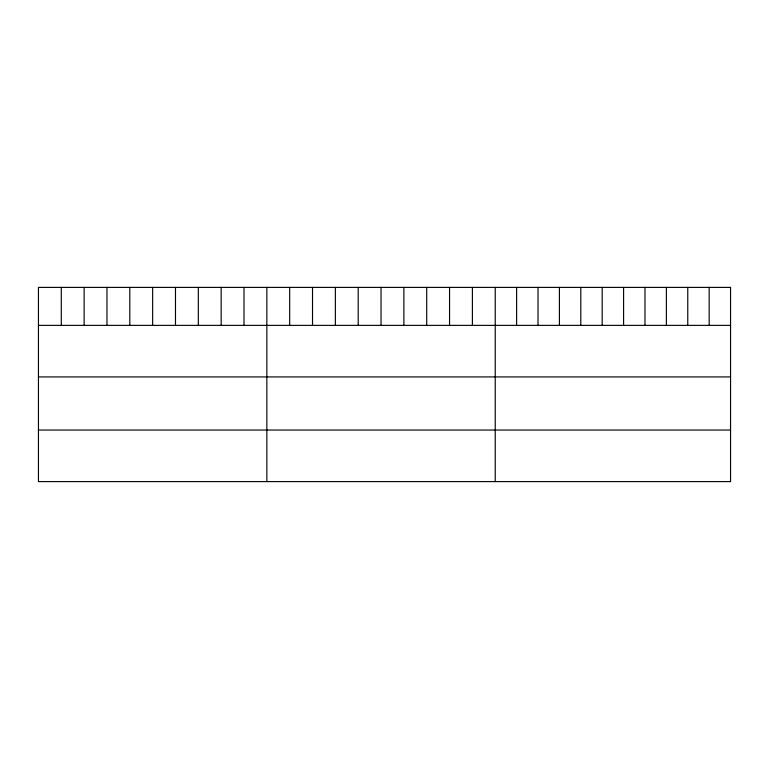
<?xml version="1.0" encoding="UTF-8"?>
<svg xmlns="http://www.w3.org/2000/svg" width="769" height="769" viewBox="0 0 769 769"><rect width="100%" height="100%" fill="white"/><g stroke="black" fill="none" stroke-linecap="round" stroke-linejoin="round"><path stroke-width="1.15" d="M38.45 325.374L730.55 325.374M38.45 376.925L730.55 376.925M38.45 430.044L730.55 430.044M709.162 287.395L709.162 325.374M687.765 287.395L687.765 325.374M666.377 287.395L666.377 325.374M644.98 287.395L644.98 325.374M623.592 287.395L623.592 325.374M602.194 287.395L602.194 325.374M580.806 287.395L580.806 325.374M559.409 287.395L559.409 325.374M538.021 287.395L538.021 325.374M516.624 287.395L516.624 325.374M495.236 287.395L495.236 481.605M472.397 287.395L472.397 325.374M449.557 287.395L449.557 325.374M426.718 287.395L426.718 325.374M403.879 287.395L403.879 325.374M381.039 287.395L381.039 325.374M358.2 287.395L358.2 325.374M335.361 287.395L335.361 325.374M312.522 287.395L312.522 325.374M289.682 287.395L289.682 325.374M266.843 287.395L266.843 481.605M244.004 287.395L244.004 325.374M221.164 287.395L221.164 325.374M198.325 287.395L198.325 325.374M175.486 287.395L175.486 325.374M152.647 287.395L152.647 325.374M129.807 287.395L129.807 325.374M106.968 287.395L106.968 325.374M84.129 287.395L84.129 325.374M61.289 287.395L61.289 325.374M730.55 287.395L38.45 287.395L38.45 481.605L730.55 481.605L730.55 287.395"/></g></svg>
